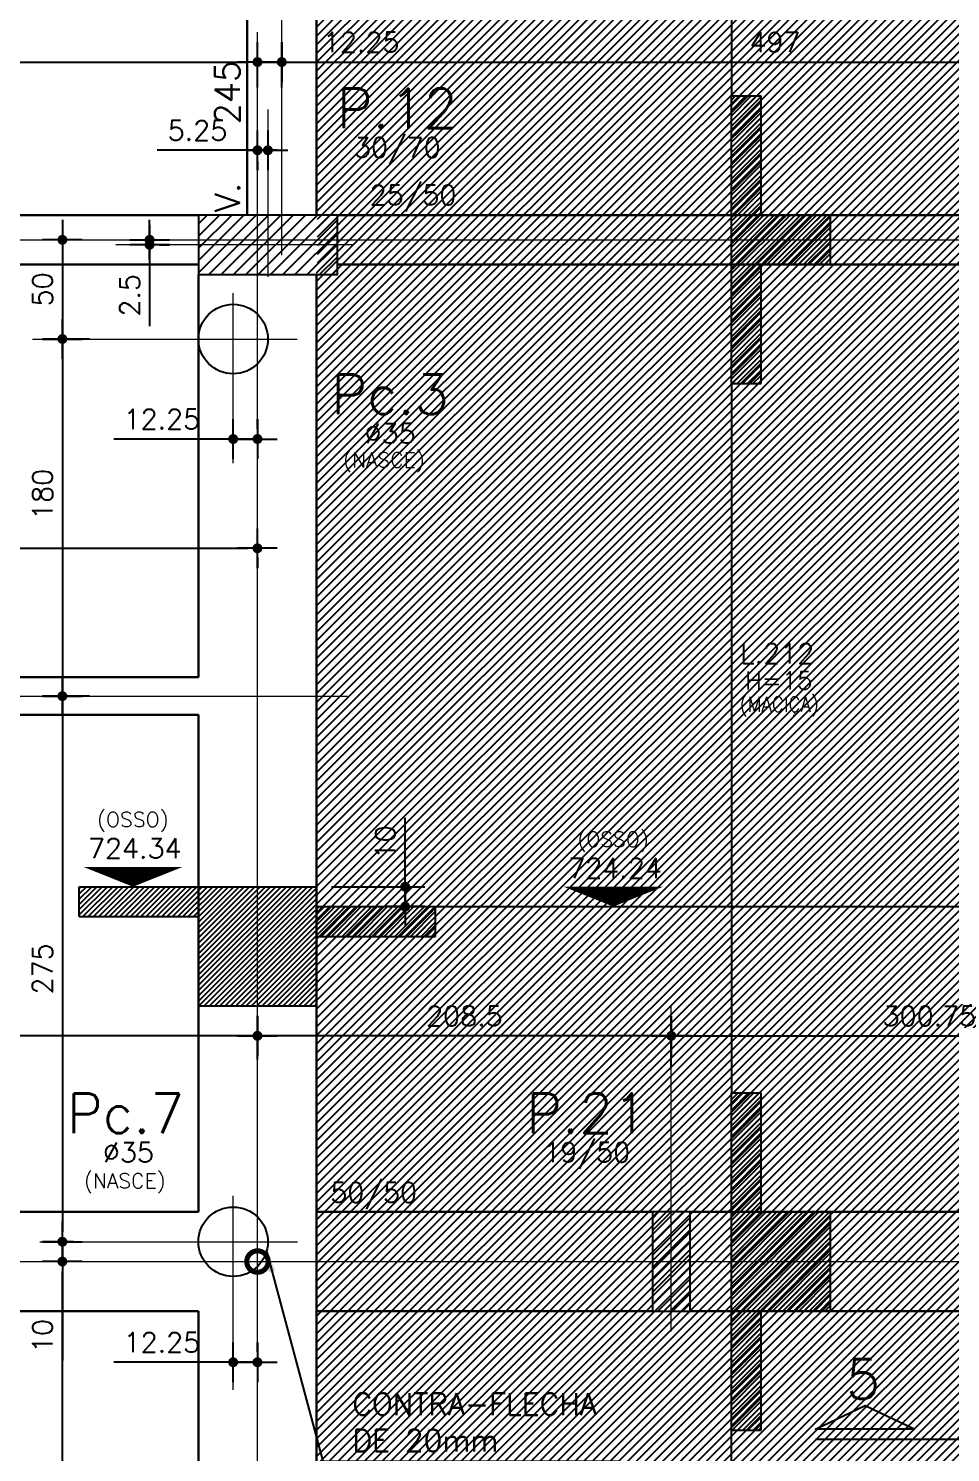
# Model space of a CAD drawing. Header units: inches. Extents: x 0 to 5940, y 0 to 4205.
# Drawn here: x 933 to 1397, y 2613 to 3331 of the extents above; entities that cross this region are included whole.
import ezdxf
from ezdxf.enums import TextEntityAlignment as Align

# ---------------------------------------------------------------- set-up
doc = ezdxf.new("R2010")
doc.units = ezdxf.units.IN
doc.header["$LTSCALE"] = 50
doc.header["$MEASUREMENT"] = 0
doc.linetypes.add('CENTER', pattern=[2, 1.25, -0.25, 0.25, -0.25])
for name, color, linetype in [('CONTRA-FLECHA', 152, 'Continuous'), ('CORTE-FORMA', 1, 'Continuous'), ('COTA', 6, 'Continuous'), ('FO-HACHURA_PILAR-MORRE', 252, 'Continuous'), ('FO-TEXTO-LAJES', 152, 'Continuous'), ('FO-TEXTO-VIGAS', 3, 'Continuous'), ('HACHUR LAJE', 141, 'Continuous'), ('NIVEL', 3, 'Continuous'), ('P-M', 7, 'Continuous'), ('P-N', 5, 'Continuous'), ('TEXTO', 3, 'Continuous')]:
    doc.layers.add(name, color=color, linetype=linetype)
for name, color, linetype, lineweight in [('FO-Eixos', 150, 'Continuous', 5), ('FO-Textos dos pilares', 3, 'Continuous', 20), ('FO-Vigas', 2, 'Continuous', 30)]:
    doc.layers.add(name, color=color, linetype=linetype, lineweight=lineweight)
doc.styles.add('ROMANS', font='romans.shx')
doc.dimstyles.new('COTA_50', dxfattribs={"dimscale": 5, "dimtxt": 2, "dimasz": 1, "dimexe": 2, "dimexo": 1.5, "dimgap": 1, "dimtad": 1, "dimzin": 12, "dimdsep": 46, "dimtxsty": 'ROMANS', "dimblk1": 'COTA', "dimblk2": 'COTA', "dimsah": 1, "dimcen": -4, "dimdle": 1.5, "dimclrd": 6, "dimclre": 6, "dimclrt": 3, "dimadec": 0, "dimazin": 0, "dimtfac": 1, "dimtofl": 0, "dimtmove": 0, "dimatfit": 3, "dimldrblk": 'COTA', "dimfxl": 1, "dimtolj": 1, "dimtzin": 12, "dimarcsym": 0})
doc.dimstyles.new('NOTA', dxfattribs={"dimscale": 5, "dimtxt": 2, "dimasz": 2, "dimexe": 1.5, "dimexo": 2, "dimgap": 1, "dimtad": 1, "dimdec": 1, "dimzin": 12, "dimdsep": 46, "dimtxsty": 'ROMANS', "dimcen": 0.09, "dimclrd": 8, "dimclre": 8, "dimclrt": 3, "dimadec": 0, "dimazin": 0, "dimtfac": 1, "dimtdec": 1, "dimtofl": 0, "dimtmove": 0, "dimatfit": 3, "dimfxl": 1, "dimtolj": 1, "dimtzin": 12, "dimarcsym": 0})
pattern_1 = [(45, (-4662.459, 9121.8574), (-1.3258252, 1.3258252), [])]
pattern_2 = [(45, (-4340.959, 9121.8574), (-3.0935922, 3.0935922), [])]

# ---------------------------------------------------------------- blocks, each defined once
blk = doc.blocks.new('COTA')
at = {"layer": 'COTA'}
for p, q in [((0, -2), (0, 2)), ((2, 0), (-2, 0))]:
    blk.add_line(p, q, dxfattribs=at)
at = {"layer": 'COTA', "const_width": 0.5}
blk.add_lwpolyline([(-0.25, 0, 1), (0.25, 0, 1)], format="xyb", close=True, dxfattribs=at)
blk = doc.blocks.new('*D11')
at = {"layer": 'COTA', "color": 6, "lineweight": -2, "transparency": 16777216}
for p, q in [((1122.46, 2903.63), (1122.46, 2933.39)), ((1085.3, 2898.63), (1132.46, 2898.63)), ((1121.04, 2888.63), (1132.46, 2888.63)), ((1122.46, 2883.63), (1122.46, 2878.63))]:
    blk.add_line(p, q, dxfattribs=at)
at = {"layer": 'Defpoints', "color": 0, "transparency": 16777216}
for p in [(1077.8, 2898.63), (1122.46, 2898.63), (1113.54, 2888.63)]:
    blk.add_point(p, dxfattribs=at)
at = {"layer": 'COTA', "color": 6, "lineweight": -2, "transparency": 16777216, "xscale": 5, "yscale": 5, "zscale": 5}
for p, rotation in [((1122.46, 2898.63), 270), ((1122.46, 2888.63), 90)]:
    blk.add_blockref('COTA', p, dxfattribs=dict(at, rotation=rotation))
at = {"layer": 'COTA', "color": 3, "transparency": 16777216, "insert": (1112.46, 2921.01), "char_height": 10, "attachment_point": 5, "rotation": 90, "style": 'ROMANS'}
blk.add_mtext('\\A1;10', dxfattribs=at)
blk = doc.blocks.new('*D78')
at = {"layer": 'COTA', "color": 6, "lineweight": -2, "transparency": 16777216}
for p, q in [((746.8, 3310.75), (746.8, 3324.31)), ((1048.05, 3310.75), (1048.05, 3324.31)), ((751.8, 3314.31), (1043.05, 3314.31))]:
    blk.add_line(p, q, dxfattribs=at)
at = {"layer": 'Defpoints', "color": 0, "transparency": 16777216}
for p in [(1048.05, 3314.31), (746.8, 3303.25), (1048.05, 3303.25)]:
    blk.add_point(p, dxfattribs=at)
at = {"layer": 'COTA', "color": 6, "lineweight": -2, "transparency": 16777216, "xscale": 5, "yscale": 5, "zscale": 5, "rotation": 180}
blk.add_blockref('COTA', (746.8, 3314.31), dxfattribs=at)
at = {"layer": 'COTA', "color": 6, "lineweight": -2, "transparency": 16777216, "xscale": 5, "yscale": 5, "zscale": 5}
blk.add_blockref('COTA', (1048.05, 3314.31), dxfattribs=at)
at = {"layer": 'COTA', "color": 3, "transparency": 16777216, "insert": (897.43, 3324.31), "char_height": 10, "attachment_point": 5, "style": 'ROMANS'}
blk.add_mtext('\\A1;301.25', dxfattribs=at)
blk = doc.blocks.new('*D79')
at = {"layer": 'COTA', "color": 6, "lineweight": -2, "transparency": 16777216}
for p, q in [((1048.05, 3301.51), (1048.05, 3324.31)), ((1060.3, 3301.51), (1060.3, 3324.31)), ((1043.05, 3314.31), (1038.05, 3314.31)), ((1060.3, 3314.31), (1124.59, 3314.31)), ((1065.3, 3314.31), (1070.3, 3314.31))]:
    blk.add_line(p, q, dxfattribs=at)
at = {"layer": 'Defpoints', "color": 0, "transparency": 16777216}
for p in [(1060.3, 3314.31), (1048.05, 3294.01), (1060.3, 3294.01)]:
    blk.add_point(p, dxfattribs=at)
at = {"layer": 'COTA', "color": 6, "lineweight": -2, "transparency": 16777216, "xscale": 5, "yscale": 5, "zscale": 5}
blk.add_blockref('COTA', (1048.05, 3314.31), dxfattribs=at)
at = {"layer": 'COTA', "color": 6, "lineweight": -2, "transparency": 16777216, "xscale": 5, "yscale": 5, "zscale": 5, "rotation": 180}
blk.add_blockref('COTA', (1060.3, 3314.31), dxfattribs=at)
at = {"layer": 'COTA', "color": 3, "transparency": 16777216, "insert": (1100.31, 3324.31), "char_height": 10, "attachment_point": 5, "style": 'ROMANS'}
blk.add_mtext('\\A1;12.25', dxfattribs=at)
blk = doc.blocks.new('*D80')
at = {"layer": 'COTA', "color": 6, "lineweight": -2, "transparency": 16777216}
for p, q in [((1060.3, 3310.1), (1060.3, 3324.31)), ((1557.3, 3310.1), (1557.3, 3324.31)), ((1065.3, 3314.31), (1552.3, 3314.31))]:
    blk.add_line(p, q, dxfattribs=at)
at = {"layer": 'Defpoints', "color": 0, "transparency": 16777216}
for p in [(1557.3, 3314.31), (1060.3, 3302.6), (1557.3, 3302.6)]:
    blk.add_point(p, dxfattribs=at)
at = {"layer": 'COTA', "color": 6, "lineweight": -2, "transparency": 16777216, "xscale": 5, "yscale": 5, "zscale": 5, "rotation": 180}
blk.add_blockref('COTA', (1060.3, 3314.31), dxfattribs=at)
at = {"layer": 'COTA', "color": 6, "lineweight": -2, "transparency": 16777216, "xscale": 5, "yscale": 5, "zscale": 5}
blk.add_blockref('COTA', (1557.3, 3314.31), dxfattribs=at)
at = {"layer": 'COTA', "color": 3, "transparency": 16777216, "insert": (1308.8, 3324.31), "char_height": 10, "attachment_point": 5, "style": 'ROMANS'}
blk.add_mtext('\\A1;497', dxfattribs=at)
blk = doc.blocks.new('*D102')
at = {"layer": 'COTA', "color": 6, "lineweight": -2, "transparency": 16777216}
for p, q in [((1048.05, 2824.94), (1048.05, 2833.49)), ((1256.55, 2824.94), (1256.55, 2833.49)), ((1251.55, 2823.49), (1053.05, 2823.49))]:
    blk.add_line(p, q, dxfattribs=at)
at = {"layer": 'Defpoints', "color": 0, "transparency": 16777216}
for p in [(1048.05, 2823.49), (1048.05, 2817.44), (1256.55, 2817.44)]:
    blk.add_point(p, dxfattribs=at)
at = {"layer": 'COTA', "color": 6, "lineweight": -2, "transparency": 16777216, "xscale": 5, "yscale": 5, "zscale": 5, "rotation": 180}
blk.add_blockref('COTA', (1048.05, 2823.49), dxfattribs=at)
at = {"layer": 'COTA', "color": 6, "lineweight": -2, "transparency": 16777216, "xscale": 5, "yscale": 5, "zscale": 5}
blk.add_blockref('COTA', (1256.55, 2823.49), dxfattribs=at)
at = {"layer": 'COTA', "color": 3, "transparency": 16777216, "insert": (1152.3, 2833.49), "char_height": 10, "attachment_point": 5, "style": 'ROMANS'}
blk.add_mtext('\\A1;208.5', dxfattribs=at)
blk = doc.blocks.new('*D103')
at = {"layer": 'COTA', "color": 6, "lineweight": -2, "transparency": 16777216}
for p, q in [((1256.55, 2807.59), (1256.55, 2833.49)), ((1557.3, 2807.59), (1557.3, 2833.49)), ((1261.55, 2823.49), (1552.3, 2823.49))]:
    blk.add_line(p, q, dxfattribs=at)
at = {"layer": 'Defpoints', "color": 0, "transparency": 16777216}
for p in [(1557.3, 2823.49), (1256.55, 2800.09), (1557.3, 2800.09)]:
    blk.add_point(p, dxfattribs=at)
at = {"layer": 'COTA', "color": 6, "lineweight": -2, "transparency": 16777216, "xscale": 5, "yscale": 5, "zscale": 5, "rotation": 180}
blk.add_blockref('COTA', (1256.55, 2823.49), dxfattribs=at)
at = {"layer": 'COTA', "color": 6, "lineweight": -2, "transparency": 16777216, "xscale": 5, "yscale": 5, "zscale": 5}
blk.add_blockref('COTA', (1557.3, 2823.49), dxfattribs=at)
at = {"layer": 'COTA', "color": 3, "transparency": 16777216, "insert": (1386.57, 2833.49), "char_height": 10, "attachment_point": 5, "style": 'ROMANS'}
blk.add_mtext('\\A1;300.75', dxfattribs=at)
blk = doc.blocks.new('*D104')
at = {"layer": 'COTA', "color": 6, "lineweight": -2, "transparency": 16777216}
for p, q in [((736.3, 2811.49), (736.3, 2833.49)), ((1048.05, 2811.49), (1048.05, 2833.49)), ((1043.05, 2823.49), (741.3, 2823.49))]:
    blk.add_line(p, q, dxfattribs=at)
at = {"layer": 'Defpoints', "color": 0, "transparency": 16777216}
for p in [(736.3, 2823.49), (736.3, 2803.99), (1048.05, 2803.99)]:
    blk.add_point(p, dxfattribs=at)
at = {"layer": 'COTA', "color": 6, "lineweight": -2, "transparency": 16777216, "xscale": 5, "yscale": 5, "zscale": 5, "rotation": 180}
blk.add_blockref('COTA', (736.3, 2823.49), dxfattribs=at)
at = {"layer": 'COTA', "color": 6, "lineweight": -2, "transparency": 16777216, "xscale": 5, "yscale": 5, "zscale": 5}
blk.add_blockref('COTA', (1048.05, 2823.49), dxfattribs=at)
at = {"layer": 'COTA', "color": 3, "transparency": 16777216, "insert": (902.97, 2833.49), "char_height": 10, "attachment_point": 5, "style": 'ROMANS'}
blk.add_mtext('\\A1;311.75', dxfattribs=at)
blk = doc.blocks.new('*D106')
at = {"layer": 'COTA', "color": 6, "lineweight": -2, "transparency": 16777216}
for p, q in [((619.27, 3069.23), (1043.02, 3069.23)), ((614.27, 3064.65), (614.27, 3059.23)), ((1048.02, 3064.65), (1048.02, 3059.23))]:
    blk.add_line(p, q, dxfattribs=at)
at = {"layer": 'Defpoints', "color": 0, "transparency": 16777216}
for p in [(614.27, 3072.15), (1048.02, 3072.15), (1048.02, 3069.23)]:
    blk.add_point(p, dxfattribs=at)
at = {"layer": 'COTA', "color": 6, "lineweight": -2, "transparency": 16777216, "xscale": 5, "yscale": 5, "zscale": 5, "rotation": 180}
blk.add_blockref('COTA', (614.27, 3069.23), dxfattribs=at)
at = {"layer": 'COTA', "color": 6, "lineweight": -2, "transparency": 16777216, "xscale": 5, "yscale": 5, "zscale": 5}
blk.add_blockref('COTA', (1048.02, 3069.23), dxfattribs=at)
at = {"layer": 'COTA', "color": 3, "transparency": 16777216, "insert": (831.15, 3079.23), "char_height": 10, "attachment_point": 5, "style": 'ROMANS'}
blk.add_mtext('\\A1;433.75', dxfattribs=at)
blk = doc.blocks.new('*D190')
at = {"layer": 'COTA', "color": 6, "lineweight": -2, "transparency": 16777216}
for p, q in [((949.42, 3224.71), (939.77, 3224.71)), ((949.77, 3219.71), (949.77, 3179.71)), ((949.42, 3174.71), (939.77, 3174.71))]:
    blk.add_line(p, q, dxfattribs=at)
at = {"layer": 'Defpoints', "color": 0, "transparency": 16777216}
for p in [(956.92, 3224.71), (949.77, 3174.71), (956.92, 3174.71)]:
    blk.add_point(p, dxfattribs=at)
at = {"layer": 'COTA', "color": 6, "lineweight": -2, "transparency": 16777216, "xscale": 5, "yscale": 5, "zscale": 5}
for p, rotation in [((949.77, 3224.71), 90), ((949.77, 3174.71), 270)]:
    blk.add_blockref('COTA', p, dxfattribs=dict(at, rotation=rotation))
at = {"layer": 'COTA', "color": 3, "transparency": 16777216, "insert": (939.77, 3199.71), "char_height": 10, "attachment_point": 5, "rotation": 90, "style": 'ROMANS'}
blk.add_mtext('\\A1;50', dxfattribs=at)
blk = doc.blocks.new('*D191')
at = {"layer": 'COTA', "color": 6, "lineweight": -2, "transparency": 16777216}
for p, q in [((963.37, 3174.71), (939.77, 3174.71)), ((949.77, 3169.71), (949.77, 2999.71)), ((963.37, 2994.71), (939.77, 2994.71))]:
    blk.add_line(p, q, dxfattribs=at)
at = {"layer": 'Defpoints', "color": 0, "transparency": 16777216}
for p in [(970.87, 3174.71), (949.77, 2994.71), (970.87, 2994.71)]:
    blk.add_point(p, dxfattribs=at)
at = {"layer": 'COTA', "color": 6, "lineweight": -2, "transparency": 16777216, "xscale": 5, "yscale": 5, "zscale": 5}
for p, rotation in [((949.77, 3174.71), 90), ((949.77, 2994.71), 270)]:
    blk.add_blockref('COTA', p, dxfattribs=dict(at, rotation=rotation))
at = {"layer": 'COTA', "color": 3, "transparency": 16777216, "insert": (939.77, 3096.41), "char_height": 10, "attachment_point": 5, "rotation": 90, "style": 'ROMANS'}
blk.add_mtext('\\A1;180', dxfattribs=at)
blk = doc.blocks.new('*D192')
at = {"layer": 'COTA', "color": 6, "lineweight": -2, "transparency": 16777216}
for p, q in [((955.31, 2994.71), (939.77, 2994.71)), ((949.77, 2989.71), (949.77, 2724.71)), ((955.31, 2719.71), (939.77, 2719.71))]:
    blk.add_line(p, q, dxfattribs=at)
at = {"layer": 'Defpoints', "color": 0, "transparency": 16777216}
for p in [(962.81, 2994.71), (949.77, 2719.71), (962.81, 2719.71)]:
    blk.add_point(p, dxfattribs=at)
at = {"layer": 'COTA', "color": 6, "lineweight": -2, "transparency": 16777216, "xscale": 5, "yscale": 5, "zscale": 5}
for p, rotation in [((949.77, 2994.71), 90), ((949.77, 2719.71), 270)]:
    blk.add_blockref('COTA', p, dxfattribs=dict(at, rotation=rotation))
at = {"layer": 'COTA', "color": 3, "transparency": 16777216, "insert": (939.77, 2857.21), "char_height": 10, "attachment_point": 5, "rotation": 90, "style": 'ROMANS'}
blk.add_mtext('\\A1;275', dxfattribs=at)
blk = doc.blocks.new('*D260')
at = {"layer": 'COTA', "color": 6, "lineweight": -2, "transparency": 16777216}
for p, q in [((1043.05, 3269.84), (997.58, 3269.84)), ((1058.3, 3269.84), (1063.3, 3269.84)), ((1048.05, 3264.12), (1048.05, 3259.84)), ((1053.3, 3264.12), (1053.3, 3259.84))]:
    blk.add_line(p, q, dxfattribs=at)
at = {"layer": 'Defpoints', "color": 0, "transparency": 16777216}
for p in [(1048.05, 3271.62), (1048.05, 3269.84), (1053.3, 3271.62)]:
    blk.add_point(p, dxfattribs=at)
at = {"layer": 'COTA', "color": 6, "lineweight": -2, "transparency": 16777216, "xscale": 5, "yscale": 5, "zscale": 5}
blk.add_blockref('COTA', (1048.05, 3269.84), dxfattribs=at)
at = {"layer": 'COTA', "color": 6, "lineweight": -2, "transparency": 16777216, "xscale": 5, "yscale": 5, "zscale": 5, "rotation": 180}
blk.add_blockref('COTA', (1053.3, 3269.84), dxfattribs=at)
at = {"layer": 'COTA', "color": 3, "transparency": 16777216, "insert": (1017.82, 3279.84), "char_height": 10, "attachment_point": 5, "style": 'ROMANS'}
blk.add_mtext('\\A1;5.25', dxfattribs=at)
blk = doc.blocks.new('*D286')
at = {"layer": 'COTA', "color": 6, "lineweight": -2, "transparency": 16777216}
for p, q in [((1035.8, 3129.48), (1035.8, 3134.31)), ((1048.05, 3129.48), (1048.05, 3134.31)), ((1030.8, 3124.31), (975.64, 3124.31)), ((1053.05, 3124.31), (1058.05, 3124.31))]:
    blk.add_line(p, q, dxfattribs=at)
at = {"layer": 'Defpoints', "color": 0, "transparency": 16777216}
for p in [(1035.8, 3124.31), (1035.8, 3121.98), (1048.05, 3121.98)]:
    blk.add_point(p, dxfattribs=at)
at = {"layer": 'COTA', "color": 6, "lineweight": -2, "transparency": 16777216, "xscale": 5, "yscale": 5, "zscale": 5}
blk.add_blockref('COTA', (1035.8, 3124.31), dxfattribs=at)
at = {"layer": 'COTA', "color": 6, "lineweight": -2, "transparency": 16777216, "xscale": 5, "yscale": 5, "zscale": 5, "rotation": 180}
blk.add_blockref('COTA', (1048.05, 3124.31), dxfattribs=at)
at = {"layer": 'COTA', "color": 3, "transparency": 16777216, "insert": (999.89, 3134.31), "char_height": 10, "attachment_point": 5, "style": 'ROMANS'}
blk.add_mtext('\\A1;12.25', dxfattribs=at)
blk = doc.blocks.new('*D289')
at = {"layer": 'COTA', "color": 6, "lineweight": -2, "transparency": 16777216}
for p, q in [((1035.8, 2664.14), (1035.8, 2668.97)), ((1048.05, 2664.14), (1048.05, 2668.97)), ((1030.8, 2658.97), (975.64, 2658.97)), ((1053.05, 2658.97), (1058.05, 2658.97))]:
    blk.add_line(p, q, dxfattribs=at)
at = {"layer": 'Defpoints', "color": 0, "transparency": 16777216}
for p in [(1035.8, 2658.97), (1035.8, 2656.64), (1048.05, 2656.64)]:
    blk.add_point(p, dxfattribs=at)
at = {"layer": 'COTA', "color": 6, "lineweight": -2, "transparency": 16777216, "xscale": 5, "yscale": 5, "zscale": 5}
blk.add_blockref('COTA', (1035.8, 2658.97), dxfattribs=at)
at = {"layer": 'COTA', "color": 6, "lineweight": -2, "transparency": 16777216, "xscale": 5, "yscale": 5, "zscale": 5, "rotation": 180}
blk.add_blockref('COTA', (1048.05, 2658.97), dxfattribs=at)
at = {"layer": 'COTA', "color": 3, "transparency": 16777216, "insert": (999.89, 2668.97), "char_height": 10, "attachment_point": 5, "style": 'ROMANS'}
blk.add_mtext('\\A1;12.25', dxfattribs=at)
blk = doc.blocks.new('*D352')
at = {"layer": 'COTA', "color": 6, "lineweight": -2, "transparency": 16777216}
for p, q in [((993.69, 3229.71), (993.69, 3234.71)), ((998.77, 3224.71), (1003.69, 3224.71)), ((993.69, 3217.21), (993.69, 3181.25)), ((998.77, 3222.21), (1003.69, 3222.21))]:
    blk.add_line(p, q, dxfattribs=at)
at = {"layer": 'Defpoints', "color": 0, "transparency": 16777216}
for p in [(991.27, 3224.71), (991.27, 3222.21), (993.69, 3222.21)]:
    blk.add_point(p, dxfattribs=at)
at = {"layer": 'COTA', "color": 6, "lineweight": -2, "transparency": 16777216, "xscale": 5, "yscale": 5, "zscale": 5}
for p, rotation in [((993.69, 3224.71), 270), ((993.69, 3222.21), 90)]:
    blk.add_blockref('COTA', p, dxfattribs=dict(at, rotation=rotation))
at = {"layer": 'COTA', "color": 3, "transparency": 16777216, "insert": (983.69, 3196.73), "char_height": 10, "attachment_point": 5, "rotation": 90, "style": 'ROMANS'}
blk.add_mtext('\\A1;2.5', dxfattribs=at)
blk = doc.blocks.new('*D358')
at = {"layer": 'COTA', "color": 6, "lineweight": -2, "transparency": 16777216}
for p, q in [((954.79, 2709.71), (939.77, 2709.71)), ((949.77, 2269.71), (949.77, 2704.71)), ((954.79, 2264.71), (939.77, 2264.71))]:
    blk.add_line(p, q, dxfattribs=at)
at = {"layer": 'Defpoints', "color": 0, "transparency": 16777216}
for p in [(949.77, 2709.71), (962.29, 2709.71), (962.29, 2264.71)]:
    blk.add_point(p, dxfattribs=at)
at = {"layer": 'COTA', "color": 6, "lineweight": -2, "transparency": 16777216, "xscale": 5, "yscale": 5, "zscale": 5}
for p, rotation in [((949.77, 2709.71), 90), ((949.77, 2264.71), 270)]:
    blk.add_blockref('COTA', p, dxfattribs=dict(at, rotation=rotation))
at = {"layer": 'COTA', "color": 3, "transparency": 16777216, "insert": (939.77, 2487.21), "char_height": 10, "attachment_point": 5, "rotation": 90, "style": 'ROMANS'}
blk.add_mtext('\\A1;445', dxfattribs=at)
blk = doc.blocks.new('*D359')
at = {"layer": 'COTA', "color": 6, "lineweight": -2, "transparency": 16777216}
for p, q in [((949.77, 2724.71), (949.77, 2729.71)), ((942.34, 2719.71), (939.77, 2719.71)), ((942.34, 2709.71), (939.77, 2709.71)), ((949.77, 2709.71), (949.77, 2659.83)), ((949.77, 2704.71), (949.77, 2699.71))]:
    blk.add_line(p, q, dxfattribs=at)
at = {"layer": 'Defpoints', "color": 0, "transparency": 16777216}
for p in [(949.84, 2719.71), (949.77, 2709.71), (949.84, 2709.71)]:
    blk.add_point(p, dxfattribs=at)
at = {"layer": 'COTA', "color": 6, "lineweight": -2, "transparency": 16777216, "xscale": 5, "yscale": 5, "zscale": 5}
for p, rotation in [((949.77, 2719.71), 270), ((949.77, 2709.71), 90)]:
    blk.add_blockref('COTA', p, dxfattribs=dict(at, rotation=rotation))
at = {"layer": 'COTA', "color": 3, "transparency": 16777216, "insert": (939.77, 2672.21), "char_height": 10, "attachment_point": 5, "rotation": 90, "style": 'ROMANS'}
blk.add_mtext('\\A1;10', dxfattribs=at)

msp = doc.modelspace()

# ---------------------------------------------------------------- hatches: boundary and pattern name
at = {"layer": 'CORTE-FORMA'}
h = msp.add_hatch(dxfattribs=at)
h.set_pattern_fill('ANSI31', color=70, scale=15)
h.set_pattern_definition(pattern_1)
h.paths.add_polyline_path([(1301.837, 3212.207), (1336.837, 3212.207), (1336.837, 3237.207), (1301.837, 3237.207), (1301.837, 3297.207), (1286.837, 3297.207), (1286.837, 3152.207), (1301.837, 3152.207)])
h = msp.add_hatch(dxfattribs=at)
h.set_pattern_fill('ANSI31', color=70, scale=15)
h.set_pattern_definition(pattern_1)
h.paths.add_polyline_path([(1077.804, 2873.63), (1077.804, 2838.63), (1018.304, 2838.63), (1018.304, 2883.63), (958.304, 2883.63), (958.304, 2898.63), (1077.804, 2898.63), (1077.804, 2888.63), (1137.804, 2888.63), (1137.804, 2873.63)])
h = msp.add_hatch(dxfattribs=at)
h.set_pattern_fill('ANSI31', color=70, scale=15)
h.set_pattern_definition(pattern_1)
h.paths.add_polyline_path([(1301.837, 2684.707), (1336.837, 2684.707), (1336.837, 2734.707), (1301.837, 2734.707), (1301.837, 2794.707), (1286.837, 2794.707), (1286.837, 2624.707), (1301.837, 2624.707)])
at = {"layer": 'FO-HACHURA_PILAR-MORRE'}
h = msp.add_hatch(dxfattribs=at)
h.set_pattern_fill('ANSI31', color=256, scale=35)
h.set_pattern_definition(pattern_2)
h.paths.add_polyline_path([(1018.304, 3237.207), (1018.304, 3222.207), (1018.304, 3207.207), (1053.304, 3207.207), (1088.304, 3207.207), (1088.304, 3222.207), (1088.304, 3237.207), (1053.304, 3237.207)])
h = msp.add_hatch(dxfattribs=at)
h.set_pattern_fill('ANSI31', color=256, scale=35)
h.set_pattern_definition(pattern_2)
h.paths.add_polyline_path([(1266.054, 2734.707), (1256.554, 2734.707), (1247.054, 2734.707), (1247.054, 2709.707), (1247.054, 2684.707), (1256.554, 2684.707), (1266.054, 2684.707), (1266.054, 2709.707)])
at = {"layer": 'HACHUR LAJE'}
h = msp.add_hatch(dxfattribs=at)
h.set_pattern_fill('ANSI31', color=21, scale=25)
h.set_pattern_definition([(45, (-4662.459, 9121.8574), (-2.2097087, 2.2097087), [])])
h.paths.add_polyline_path([(2632.304, 3729.683), (2146.804, 3724.194), (2146.804, 3551.707), (1547.804, 3551.707), (1547.804, 3717.422), (1078.304, 3712.114), (1078.304, 3212.207), (1077.804, 3212.207), (1077.804, 2266.207), (1547.804, 2266.207), (1547.804, 3159.707), (2146.804, 3159.707), (2146.804, 2266.207), (2632.804, 2266.207), (2632.804, 3212.207), (2632.304, 3212.207)])

# ---------------------------------------------------------------- linework, layer by layer
at = {"layer": 'CONTRA-FLECHA', "linetype": 'Continuous', "const_width": 2.56}
msp.add_lwpolyline([(1044.236, 2705.889, 1), (1051.872, 2713.525, 1)], format="xyb", close=True, dxfattribs=at)
at = {"layer": 'CORTE-FORMA', "color": 8}
for p, q in [((1286.837, 3629.467), (1286.837, 3297.207)), ((1286.837, 3152.207), (1286.837, 2794.707)), ((1137.804, 2888.63), (1487.804, 2888.63)), ((1286.837, 2326.207), (1286.837, 2624.707))]:
    msp.add_line(p, q, dxfattribs=at)
at = {"layer": 'CORTE-FORMA'}
for p, q in [((1286.837, 3152.207), (1286.837, 3297.207)), ((1301.837, 3237.207), (1301.837, 3297.207)), ((1301.837, 3237.207), (1336.837, 3237.207)), ((1336.837, 3212.207), (1336.837, 3237.207)), ((1301.837, 3152.207), (1301.837, 3212.207)), ((1301.837, 3212.207), (1336.837, 3212.207)), ((958.304, 2898.63), (1077.804, 2898.63)), ((1077.804, 2888.63), (1077.804, 2898.63)), ((1077.804, 2888.63), (1137.804, 2888.63)), ((958.304, 2883.63), (1018.304, 2883.63)), ((1018.304, 2883.63), (1018.304, 2838.63)), ((1077.804, 2873.63), (1137.804, 2873.63)), ((1077.804, 2873.63), (1077.804, 2838.63)), ((1018.304, 2838.63), (1077.804, 2838.63)), ((1286.837, 2624.707), (1286.837, 2794.707)), ((1301.837, 2734.707), (1301.837, 2794.707)), ((1301.837, 2734.707), (1336.837, 2734.707)), ((1336.837, 2684.707), (1336.837, 2734.707)), ((1301.837, 2624.707), (1301.837, 2684.707)), ((1301.837, 2684.707), (1336.837, 2684.707))]:
    msp.add_line(p, q, dxfattribs=at)
at = {"layer": 'CORTE-FORMA', "color": 70}
for p, q in [((1286.837, 3297.207), (1301.837, 3297.207)), ((1286.837, 3152.207), (1301.837, 3152.207)), ((958.304, 2883.63), (958.304, 2898.63)), ((1137.804, 2873.63), (1137.804, 2888.63)), ((1286.837, 2794.707), (1301.837, 2794.707)), ((1286.837, 2624.707), (1301.837, 2624.707))]:
    msp.add_line(p, q, dxfattribs=at)
at = {"layer": 'FO-Eixos'}
for p, q in [((1060.304, 3216.942), (1060.304, 3902.756)), ((1048.054, 2035.401), (1048.054, 3329.312)), ((1053.304, 3290.429), (1053.304, 3206.094)), ((219.571, 3224.707), (3166.676, 3224.707)), ((1096.586, 3222.207), (976.766, 3222.207)), ((1035.804, 3112.053), (1035.804, 3197.83)), ((934.773, 3174.709), (1067.977, 3174.709)), ((532.121, 2994.707), (1093.437, 2994.707)), ((1256.554, 2674.535), (1256.554, 2838.491)), ((1035.804, 2645.019), (1035.804, 2742.828)), ((938.326, 2719.707), (1068.226, 2719.707)), ((219.571, 2709.707), (3542.289, 2709.707))]:
    msp.add_line(p, q, dxfattribs=at)
at = {"layer": 'FO-Vigas'}
for p, q in [((1077.804, 3237.207), (1077.804, 3712.109)), ((1042.804, 3237.207), (1042.804, 3686.712)), ((766.804, 3237.207), (1018.304, 3237.207)), ((1088.304, 3237.207), (1537.304, 3237.207)), ((766.804, 3212.207), (1018.304, 3212.207)), ((1088.304, 3212.207), (1537.304, 3212.207)), ((1018.304, 3004.207), (1018.304, 3207.207)), ((1018.304, 3207.207), (1018.304, 3127.556)), ((1077.804, 2099.207), (1077.804, 3207.207)), ((582.804, 3004.207), (1018.304, 3004.207)), ((623.771, 2985.207), (1018.304, 2985.207)), ((1018.304, 2734.707), (1018.304, 2985.207)), ((745.804, 2734.707), (1018.304, 2734.707)), ((1077.804, 2734.707), (1247.054, 2734.707)), ((1266.054, 2734.707), (1547.804, 2734.707)), ((745.804, 2684.707), (1018.304, 2684.707)), ((1018.304, 2099.207), (1018.304, 2684.707)), ((1077.804, 2684.707), (1247.054, 2684.707)), ((1266.054, 2684.707), (1547.804, 2684.707))]:
    msp.add_line(p, q, dxfattribs=at)
at = {"layer": 'NIVEL', "color": 1}
for points in [[(985.356, 2898.63, 0, 50, 0), (985.356, 2908.63, 50, 50, 0)], [(1227.314, 2888.63, 0, 50, 0), (1227.314, 2898.63, 50, 50, 0)]]:
    msp.add_lwpolyline(points, format="xyseb", dxfattribs=at)
at = {"layer": 'P-M'}
for points in [[(1018.304, 3237.207), (1018.304, 3222.207), (1018.304, 3207.207), (1053.304, 3207.207), (1088.304, 3207.207), (1088.304, 3222.207), (1088.304, 3237.207), (1053.304, 3237.207), (1018.304, 3237.207)], [(1266.054, 2734.707), (1256.554, 2734.707), (1247.054, 2734.707), (1247.054, 2709.707), (1247.054, 2684.707), (1256.554, 2684.707), (1266.054, 2684.707), (1266.054, 2709.707), (1266.054, 2734.707)]]:
    msp.add_lwpolyline(points, close=True, dxfattribs=at)
at = {"layer": 'P-N'}
for centre in [(1035.804, 3174.709), (1035.804, 2719.707)]:
    msp.add_circle(centre, 17.5, dxfattribs=at)
at = {"layer": 'TEXTO', "color": 3}
msp.add_line((1329.248, 2620.225), (1379.248, 2620.225), dxfattribs=at)
at = {"layer": 'TEXTO', "color": 8, "linetype": 'CENTER'}
msp.add_line((1379.248, 2620.225), (2301.748, 2620.225), dxfattribs=at)
at = {"layer": 'TEXTO', "color": 3}
msp.add_lwpolyline([(1379.248, 2625.225), (1329.248, 2625.225), (1354.248, 2637.225), (1379.248, 2625.225)], dxfattribs=at)

# ---------------------------------------------------------------- texts
at = {"layer": 'CONTRA-FLECHA', "insert": (1095.946, 2628.706), "char_height": 11, "attachment_point": 4, "style": 'ROMANS'}
msp.add_mtext('{\\Fromans.shx;CONTRA-FLECHA\\PDE 20mm}', dxfattribs=at)
at = {"layer": 'FO-TEXTO-LAJES', "style": 'ROMANS'}
msp.add_text('L.212', height=10, dxfattribs=at).set_placement((1291.271, 3011.165))
at = {"layer": 'FO-TEXTO-LAJES', "color": 3, "style": 'ROMANS'}
msp.add_text('H=15', height=9, dxfattribs=at).set_placement((1293.698, 2998.083))
at = {"layer": 'FO-TEXTO-LAJES', "color": 4, "style": 'ROMANS', "width": 0.9}
msp.add_text('(MACIÇA)', height=7.5, dxfattribs=at).set_placement((1290.953, 2986.866))
at = {"layer": 'FO-TEXTO-VIGAS', "color": 1, "style": 'ROMANS'}
msp.add_text('V.   245', height=12.5, rotation=90, dxfattribs=at).set_placement((1039.11, 3238.587))
at = {"layer": 'FO-TEXTO-VIGAS', "style": 'ROMANS'}
for s, p in [('25/50', (1104.578, 3242.27)), ('50/50', (1084.753, 2739.509))]:
    msp.add_text(s, height=10, dxfattribs=at).set_placement(p)
at = {"layer": 'FO-Textos dos pilares', "color": 1, "style": 'ROMANS'}
for s, p in [('P.12', (1088.073, 3280.907)), ('Pc.3', (1085.305, 3136.839)), ('Pc.7', (952.08, 2774.494)), ('P.21', (1183.512, 2774.494))]:
    msp.add_text(s, height=20, dxfattribs=at).set_placement(p)
at = {"layer": 'FO-Textos dos pilares', "color": 3, "style": 'ROMANS'}
for s, p in [('30/70', (1096.657, 3266.215)), ('%%C35', (1102.026, 3122.147)), ('19/50', (1192.096, 2759.802)), ('%%C35', (970.167, 2759.802))]:
    msp.add_text(s, height=10, dxfattribs=at).set_placement(p)
at = {"layer": 'FO-Textos dos pilares', "color": 4, "style": 'ROMANS'}
for p in [(1091.12, 3110.031), (960.601, 2746.679)]:
    msp.add_text('(NASCE)', height=7.5, dxfattribs=at).set_placement(p)
at = {"layer": 'NIVEL', "color": 4, "style": 'ROMANS'}
for p in [(985.252, 2928.787), (1227.21, 2918.787)]:
    msp.add_text('(OSSO)', height=7.5, dxfattribs=at).set_placement(p, align=Align.CENTER)
at = {"layer": 'NIVEL', "color": 3, "style": 'ROMANS'}
for s, p in [('724.34', (986.244, 2912.983)), ('724.24', (1228.202, 2902.983))]:
    msp.add_text(s, height=10, dxfattribs=at).set_placement(p, align=Align.CENTER)
at = {"layer": 'TEXTO', "color": 1, "style": 'ROMANS'}
msp.add_text('5', height=20, dxfattribs=at).set_placement((1344.632, 2640.496))

# ---------------------------------------------------------------- dimensions: what is measured, and where the dimension line sits
at = {"layer": 'COTA'}
for base, p1, p2, picture, middle in [((1048.054, 3314.312), (746.804, 3303.252), (1048.054, 3303.252), '*D78', (897.429, 3324.312)), ((1557.304, 3314.312), (1060.304, 3302.597), (1557.304, 3302.597), '*D80', (1308.804, 3324.312)), ((1048.054, 3269.84), (1053.304, 3271.621), (1048.054, 3271.621), '*D260', (1017.816, 3279.84)), ((1048.021, 3069.226), (614.271, 3072.153), (1048.021, 3072.153), '*D106', (831.146, 3079.226)), ((1048.054, 2823.491), (1256.554, 2817.442), (1048.054, 2817.442), '*D102', (1152.304, 2833.491))]:
    dim = msp.add_linear_dim(base=base, p1=p1, p2=p2, dimstyle='COTA_50', dxfattribs=at)
    dim.commit()
    dim.dimension.update_dxf_attribs({"geometry": picture, "text_midpoint": middle})
for base, p1, p2, picture, middle in [((1060.304, 3314.312), (1048.054, 3294.01), (1060.304, 3294.01), '*D79', (1100.307, 3314.312)), ((1035.804, 3124.31), (1048.054, 3121.982), (1035.804, 3121.982), '*D286', (999.885, 3124.31)), ((736.304, 2823.491), (1048.054, 2803.989), (736.304, 2803.989), '*D104', (902.97, 2823.491)), ((1557.304, 2823.491), (1256.554, 2800.086), (1557.304, 2800.086), '*D103', (1386.566, 2823.491)), ((1035.804, 2658.968), (1048.054, 2656.64), (1035.804, 2656.64), '*D289', (999.885, 2658.968))]:
    dim = msp.add_linear_dim(base=base, p1=p1, p2=p2, dimstyle='COTA_50', dxfattribs=at)
    dim.commit()
    dim.dimension.update_dxf_attribs({"geometry": picture, "text_midpoint": middle, "dimtype": 160})
for base, p1, p2, picture, middle in [((949.773, 3174.709), (956.916, 3224.707), (956.916, 3174.709), '*D190', (939.773, 3199.708)), ((993.686, 3222.207), (991.269, 3224.707), (991.269, 3222.207), '*D352', (983.686, 3196.731)), ((949.773, 2719.707), (962.811, 2994.707), (962.811, 2719.707), '*D192', (939.773, 2857.207)), ((1122.456, 2898.63), (1113.538, 2888.63), (1077.804, 2898.63), '*D11', (1112.456, 2921.011)), ((949.773, 2709.707), (962.295, 2264.707), (962.295, 2709.707), '*D358', (939.773, 2487.207))]:
    dim = msp.add_linear_dim(base=base, p1=p1, p2=p2, angle=90, dimstyle='COTA_50', dxfattribs=at)
    dim.commit()
    dim.dimension.update_dxf_attribs({"geometry": picture, "text_midpoint": middle})
for base, p1, p2, picture, middle in [((949.773, 2994.707), (970.866, 3174.709), (970.866, 2994.707), '*D191', (949.773, 3096.41)), ((949.773, 2709.707), (949.837, 2719.707), (949.837, 2709.707), '*D359', (949.773, 2672.207))]:
    dim = msp.add_linear_dim(base=base, p1=p1, p2=p2, angle=90, dimstyle='COTA_50', dxfattribs=at)
    dim.commit()
    dim.dimension.update_dxf_attribs({"geometry": picture, "text_midpoint": middle, "dimtype": 160})

# ---------------------------------------------------------------- leaders
at = {"layer": 'CONTRA-FLECHA', "color": 8, "annotation_type": 0, "has_hookline": 1, "hookline_direction": 0, "text_width": 134.619}
msp.add_leader([(1052.827, 2714.48), (1080.946, 2609.039), (1090.946, 2609.039)], dimstyle='NOTA', dxfattribs=at)

doc.saveas('drawing.dxf')
